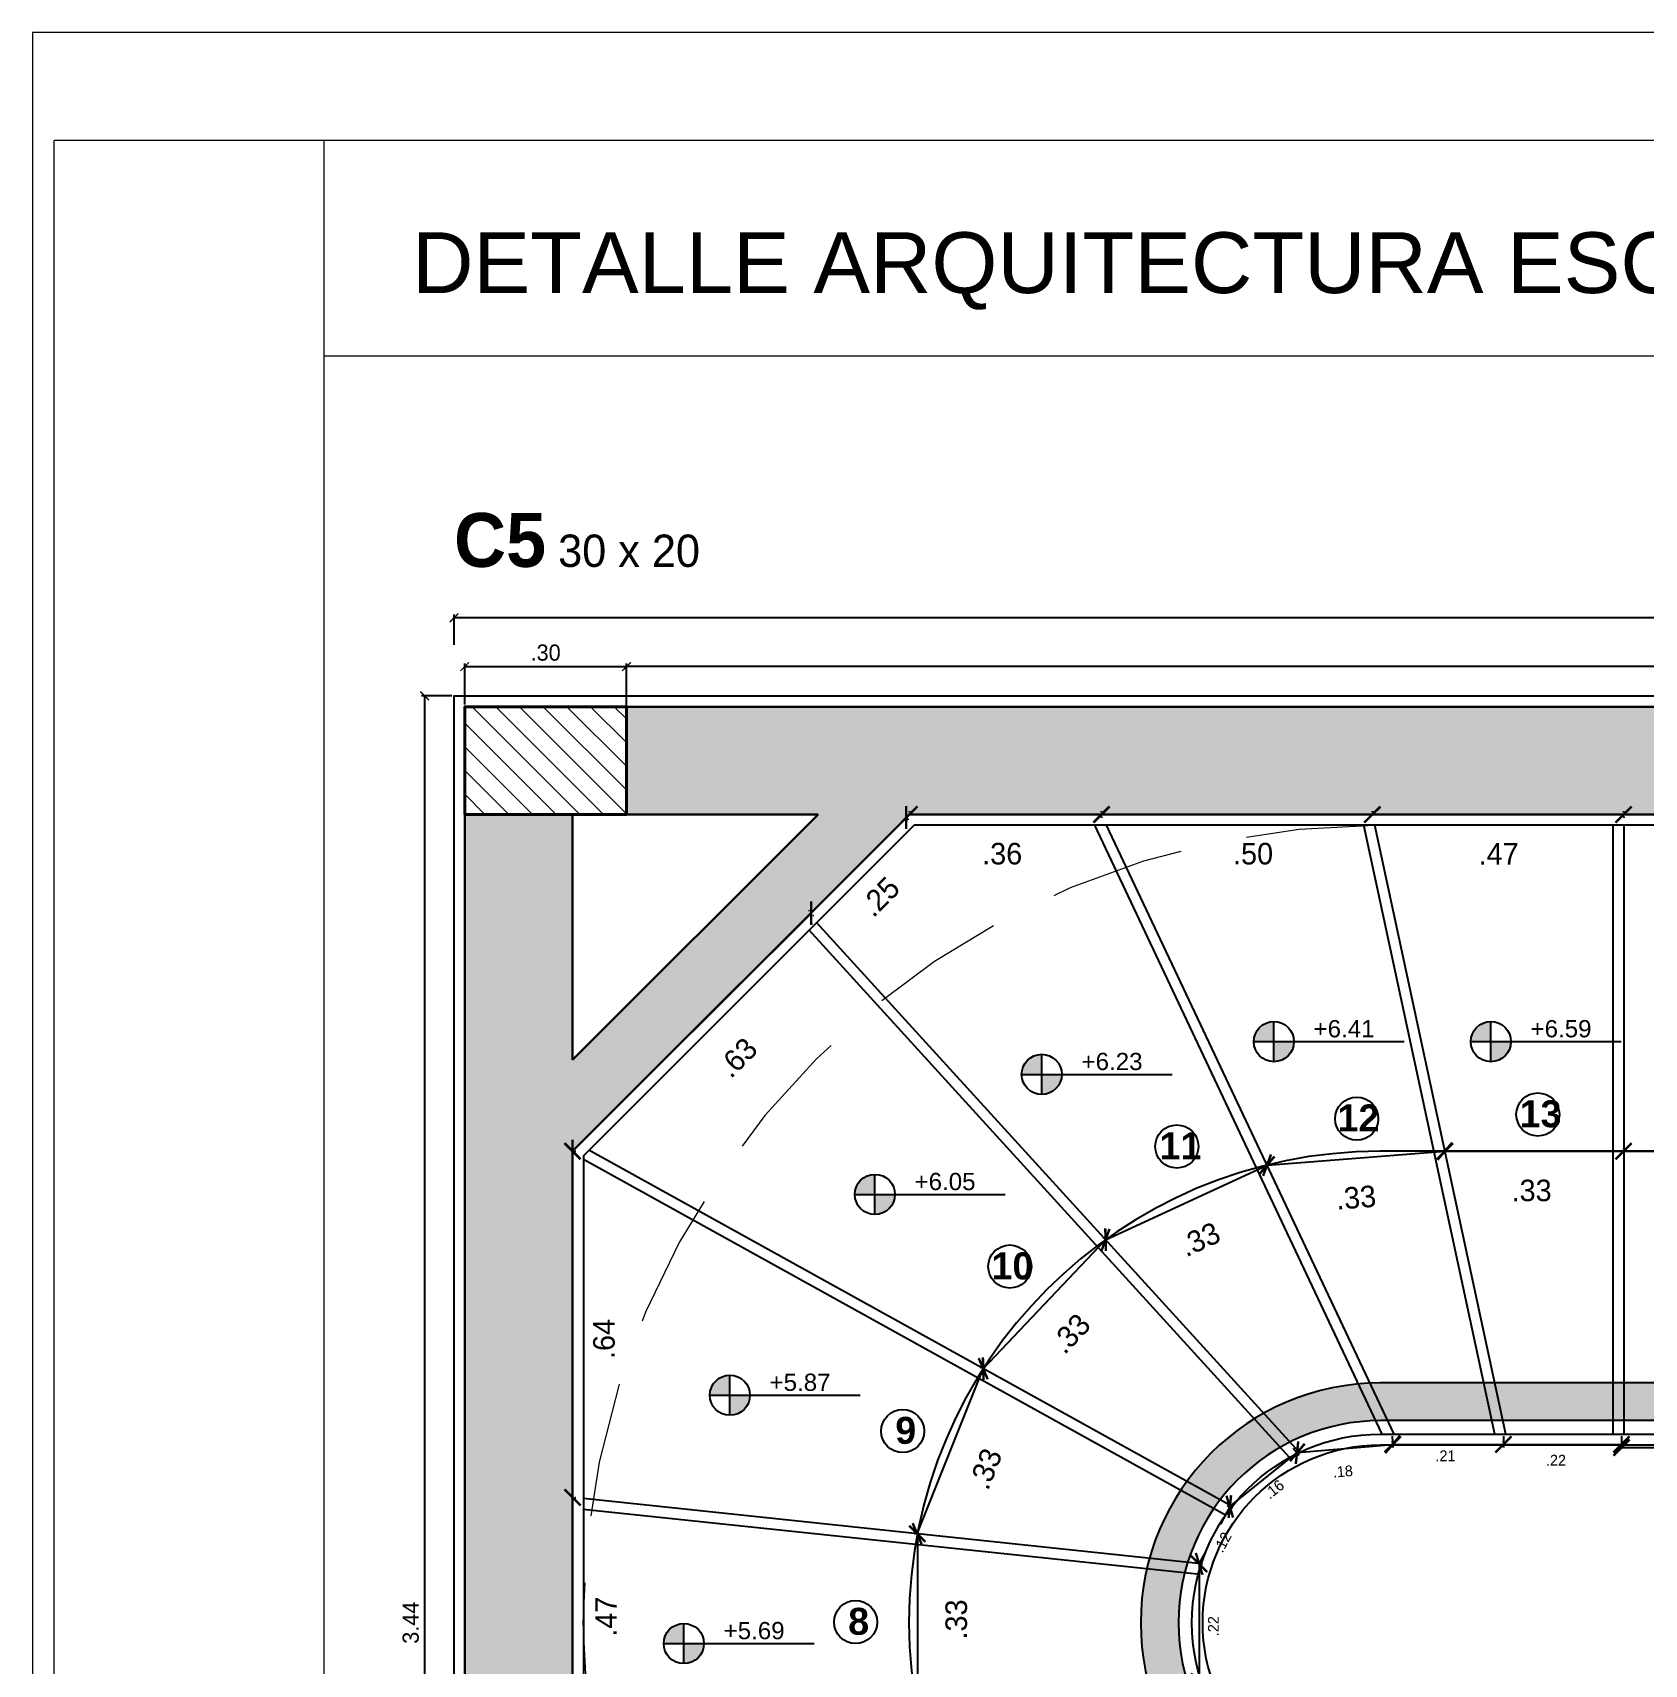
# Model space of a CAD drawing. Header units: millimetres. Extents: x -7 to 1246, y -1 to 1401.
# Drawn here: x 172.83 to 187.78, y 13.72 to 28.86 of the extents above; entities that cross this region are included whole.
import ezdxf
from ezdxf.enums import TextEntityAlignment as Align

# ---------------------------------------------------------------- set-up
doc = ezdxf.new("R2010")
doc.units = ezdxf.units.MM
doc.linetypes.add('HIDDEN', pattern=[0.375, 0.25, -0.125])
for name, color, linetype, lineweight in [('Anotaciones', 250, 'Continuous', 5), ('Columnas', 7, 'Continuous', 40), ('Cotas', 152, 'Continuous', 5), ('HATCH', 250, 'Continuous', 15), ('Muros', 7, 'Continuous', 30), ('Proyeccion', 252, 'HIDDEN', 13), ('Textos', 250, 'Continuous', 15), ('Vista', 252, 'Continuous', 13)]:
    doc.layers.add(name, color=color, linetype=linetype, lineweight=lineweight)
doc.styles.add('CENTURYGOTIC', font='GOTHIC.TTF')
doc.styles.add('Estilo_Generado_2', font='GOTHICB.TTF')
doc.styles.add('Gotic', font='GOTHIC.TTF')
doc.styles.get("Standard").update_dxf_attribs({"font": 'arial.ttf'})
doc.dimstyles.new('1 20', dxfattribs={"dimtxt": 0.15, "dimasz": 0.08, "dimexe": 0.03, "dimexo": 0.02, "dimgap": 0.05, "dimtad": 1, "dimlfac": 0.2, "dimzin": 4, "dimdsep": 46, "dimtxsty": 'CENTURYGOTIC', "dimblk": 'ARCHTICK', "dimcen": 0.06, "dimclrd": 256, "dimclre": 256, "dimclrt": 251, "dimadec": 0, "dimazin": 0, "dimtfac": 1, "dimtofl": 0, "dimtmove": 2, "dimatfit": 3, "dimldrblk": 'ARCHTICK', "dimfxl": 1, "dimtolj": 1, "dimtzin": 0, "dimarcsym": 0})
doc.dimstyles.new('Cota 1-20', dxfattribs={"dimtxt": 0.2, "dimasz": 0.15, "dimexe": 0.03, "dimexo": 0.02, "dimgap": 0.05, "dimtad": 1, "dimlfac": 0.2, "dimzin": 4, "dimdsep": 46, "dimtxsty": 'CENTURYGOTIC', "dimblk": 'ARCHTICK', "dimcen": 0.6, "dimclrd": 256, "dimclre": 256, "dimclrt": 256, "dimadec": 0, "dimazin": 0, "dimtfac": 1, "dimtofl": 0, "dimtmove": 2, "dimatfit": 3, "dimldrblk": 'ARCHTICK', "dimfxl": 1, "dimtolj": 1, "dimtzin": 0, "dimarcsym": 0})

# ---------------------------------------------------------------- blocks, each defined once
blk = doc.blocks.new('esc arq')
at = {"true_color": 0xc7c8ca, "transparency": 33554687}
h = blk.add_hatch(color=9, dxfattribs=at)
h.dxf.hatch_style = 1
h.paths.add_polyline_path([(344.8445, 224.0478), (344.6445, 224.0478), (344.6445, 221.0478), (344.8445, 221.0478)])
h.paths.add_polyline_path([(348.9445, 224.2478), (344.9445, 224.2478), (344.9445, 224.0478), (348.9445, 224.0478)])
h.paths.add_polyline_path([(349.6245, 224.2478), (349.2445, 224.2478), (349.2445, 224.0478), (349.427, 224.0478), (349.427, 223.0248), (349.1052, 223.0248), (349.1052, 222.0978), (349.4245, 222.0978), (349.5475, 222.0978), (349.5475, 223.0248), (349.7945, 223.0248), (349.7945, 223.2248), (349.6245, 223.2248)])
h.paths.add_polyline_path([(349.427, 222.9048), (349.427, 222.2178), (349.2256, 222.2178), (349.2256, 222.9048)], flags=16)
edge = h.paths.add_edge_path(flags=0)
edge.add_arc((349.3081, 222.8371), 0.055, 0, 360)
h.paths.add_polyline_path([(348.9445, 221.0478), (344.9445, 221.0478), (344.9445, 220.8478), (348.9445, 220.8478)])
h.paths.add_polyline_path([(349.5445, 221.0478), (349.5445, 221.1978), (349.427, 221.1978), (349.427, 221.0478), (349.2445, 221.0478), (349.2445, 220.8478), (349.5445, 220.8478)])
h = blk.add_hatch(color=9, dxfattribs=at)
h.dxf.hatch_style = 1
h.paths.add_polyline_path([(345.4695, 224.0478), (345.2998, 224.0478), (344.8445, 223.5925), (344.8445, 223.4228)])
at = {"lineweight": 30, "true_color": 0xffffff, "transparency": 33554687}
h = blk.add_hatch(color=7, dxfattribs=at)
h.dxf.hatch_style = 1
h.paths.add_polyline_path([(347.2456, 222.9928), (346.7945, 222.9928), (346.3434, 222.9928, 1), (346.3434, 222.1028), (346.7945, 222.1028), (347.2456, 222.1028, 1)])
h.paths.add_polyline_path([(346.3434, 222.9228), (346.7945, 222.9228), (347.2456, 222.9228, -1), (347.2456, 222.1728), (346.7945, 222.1728), (346.3434, 222.1728, -1)], flags=16)
for p, q in [((346.3462, 222.8978), (345.8131, 224.0278)), ((346.3683, 222.8978), (345.8352, 224.0278)), ((346.5551, 222.8978), (346.3121, 224.0278)), ((346.5755, 222.8978), (346.3325, 224.0278)), ((346.7745, 224.0278), (346.7745, 222.8978)), ((346.7945, 224.0278), (346.7945, 222.8978)), ((346.193, 222.8638), (345.2972, 223.8472)), ((346.1745, 222.8543), (345.2831, 223.833)), ((346.0678, 222.7634), (344.8747, 223.4247)), ((346.0558, 222.7472), (344.8645, 223.4075)), ((346.0109, 222.657), (344.8645, 222.7783)), ((346.0088, 222.6371), (344.8645, 222.7582))]:
    blk.add_line(p, q)
blk.add_lwpolyline([(349.407, 221.0678), (349.407, 221.1978), (349.5645, 221.1978), (349.5645, 220.8278), (344.6245, 220.8278), (344.6245, 224.2678), (349.6445, 224.2678), (349.6445, 223.2448), (349.8145, 223.2448), (349.8145, 223.0048), (349.5675, 223.0048), (349.5675, 222.0978), (349.427, 222.0978), (349.427, 222.0778), (349.0852, 222.0778), (349.0852, 223.0448), (349.407, 223.0448), (349.407, 224.0278), (345.4778, 224.0278), (344.8645, 223.4145), (344.8645, 221.6811), (345.4778, 221.0678)], close=True)
at = {"color": 152, "true_color": 0x2776bb}
blk.add_lwpolyline([(347.4543, 223.4228), (346.3434, 223.4228, 1), (346.3434, 221.6728), (347.413, 221.6728)], format="xyb", dxfattribs=at)
for points in [[(346.3434, 222.9928, 1), (346.3434, 222.1028), (346.7945, 222.1028), (347.2456, 222.1028, 1), (347.2456, 222.9928), (346.7945, 222.9928)], [(346.3434, 222.9228, 1), (346.3434, 222.1728), (346.7945, 222.1728), (347.2456, 222.1728, 1), (347.2456, 222.9228), (346.7945, 222.9228)], [(346.7945, 222.1978), (346.3434, 222.1978, -1), (346.3434, 222.8978), (346.7945, 222.8978), (347.2456, 222.8978, -1), (347.2456, 222.1978)], [(346.7945, 222.2178), (346.3434, 222.2178, -1), (346.3434, 222.8778), (346.7945, 222.8778), (347.2456, 222.8778, -1), (347.2456, 222.2178)]]:
    blk.add_lwpolyline(points, format="xyb", close=True)
at = {"layer": 'Columnas'}
blk.add_lwpolyline([(344.6445, 224.0478), (344.9445, 224.0478), (344.9445, 224.2478), (344.6445, 224.2478)], close=True, dxfattribs=at)
at = {"layer": 'Muros'}
for p, q in [((345.4695, 224.0478), (344.8445, 223.4228)), ((345.2998, 224.0478), (344.8445, 223.5925))]:
    blk.add_line(p, q, dxfattribs=at)
for points in [[(345.2998, 224.0478), (344.9445, 224.0478), (344.9445, 224.2478), (348.9445, 224.2478), (348.9445, 224.0478), (345.4695, 224.0478)], [(344.8445, 223.5925), (344.8445, 224.0478), (344.6445, 224.0478), (344.6445, 221.0478), (344.8445, 221.0478), (344.8445, 221.5031)], [(344.8445, 221.6728), (344.8445, 223.4228)]]:
    blk.add_lwpolyline(points, dxfattribs=at)
at = {"layer": 'Proyeccion'}
blk.add_lwpolyline([(346.7945, 221.0678), (346.3434, 221.0678, -1), (346.3434, 224.0278), (346.7945, 224.0278), (347.2456, 224.0278, -1), (347.2456, 221.0678)], format="xyb", close=True, dxfattribs=at)
blk = doc.blocks.new('_ArchTick')
at = {"color": 0, "linetype": 'ByBlock', "const_width": 0.15}
blk.add_lwpolyline([(-0.5, -0.5), (0.5, 0.5)], dxfattribs=at)
blk = doc.blocks.new('*D437')
at = {"layer": 'Cotas', "lineweight": -2, "transparency": 16777216}
for p, q in [((181.012, 14.935), (181.002, 14.935)), ((181.032, 14.935), (181.032, 13.285)), ((181.012, 13.285), (181.002, 13.285))]:
    blk.add_line(p, q, dxfattribs=at)
at = {"layer": 'Defpoints', "color": 0, "transparency": 16777216}
for p in [(181.032, 14.935), (181.032, 13.285), (181.032, 13.285)]:
    blk.add_point(p, dxfattribs=at)
at = {"layer": 'Cotas', "lineweight": -2, "transparency": 16777216, "xscale": 0.15, "yscale": 0.15, "zscale": 0.15}
for p, rotation in [((181.032, 14.935), 90), ((181.032, 13.285), 270)]:
    blk.add_blockref('_ArchTick', p, dxfattribs=dict(at, rotation=rotation))
at = {"layer": 'Cotas', "transparency": 16777216, "insert": (181.394, 14.14), "char_height": 0.2, "attachment_point": 5, "rotation": 90, "style": 'CENTURYGOTIC'}
blk.add_mtext('\\A1;.33', dxfattribs=at)
blk = doc.blocks.new('*D439')
at = {"layer": 'Cotas', "lineweight": -2, "transparency": 16777216}
for p, q in [((187.584, 18.505), (187.584, 18.515)), ((187.584, 18.485), (189.234, 18.485)), ((189.234, 18.505), (189.234, 18.515))]:
    blk.add_line(p, q, dxfattribs=at)
at = {"layer": 'Defpoints', "color": 0, "transparency": 16777216}
for p in [(187.584, 18.485), (189.234, 18.485), (189.234, 18.485)]:
    blk.add_point(p, dxfattribs=at)
at = {"layer": 'Cotas', "lineweight": -2, "transparency": 16777216, "xscale": 0.15, "yscale": 0.15, "zscale": 0.15, "rotation": 180}
blk.add_blockref('_ArchTick', (187.584, 18.485), dxfattribs=at)
at = {"layer": 'Cotas', "lineweight": -2, "transparency": 16777216, "xscale": 0.15, "yscale": 0.15, "zscale": 0.15}
blk.add_blockref('_ArchTick', (189.234, 18.485), dxfattribs=at)
at = {"layer": 'Cotas', "transparency": 16777216, "insert": (188.379, 18.12), "char_height": 0.2, "attachment_point": 5, "style": 'CENTURYGOTIC'}
blk.add_mtext('\\A1;.33', dxfattribs=at)
blk = doc.blocks.new('*D440')
at = {"layer": 'Cotas', "lineweight": -2, "transparency": 16777216}
for p, q in [((185.925, 18.505), (185.925, 18.515)), ((185.925, 18.485), (187.584, 18.485)), ((187.584, 18.505), (187.584, 18.515))]:
    blk.add_line(p, q, dxfattribs=at)
at = {"layer": 'Defpoints', "color": 0, "transparency": 16777216}
for p in [(185.925, 18.485), (187.584, 18.485), (187.584, 18.485)]:
    blk.add_point(p, dxfattribs=at)
at = {"layer": 'Cotas', "lineweight": -2, "transparency": 16777216, "xscale": 0.15, "yscale": 0.15, "zscale": 0.15, "rotation": 180}
blk.add_blockref('_ArchTick', (185.925, 18.485), dxfattribs=at)
at = {"layer": 'Cotas', "lineweight": -2, "transparency": 16777216, "xscale": 0.15, "yscale": 0.15, "zscale": 0.15}
blk.add_blockref('_ArchTick', (187.584, 18.485), dxfattribs=at)
at = {"layer": 'Cotas', "transparency": 16777216, "insert": (186.73, 18.12), "char_height": 0.2, "attachment_point": 5, "style": 'CENTURYGOTIC'}
blk.add_mtext('\\A1;.33', dxfattribs=at)
blk = doc.blocks.new('*D441')
at = {"layer": 'Cotas', "lineweight": -2, "transparency": 16777216}
for p, q in [((184.276, 18.356), (185.925, 18.485)), ((185.923, 18.505), (185.922, 18.515)), ((184.274, 18.376), (184.273, 18.386))]:
    blk.add_line(p, q, dxfattribs=at)
at = {"layer": 'Defpoints', "color": 0, "transparency": 16777216}
for p in [(185.925, 18.485), (185.925, 18.485), (184.276, 18.356)]:
    blk.add_point(p, dxfattribs=at)
at = {"layer": 'Cotas', "lineweight": -2, "transparency": 16777216, "xscale": 0.15, "yscale": 0.15, "zscale": 0.15}
for p, rotation in [((185.925, 18.485), 4.461598424622991), ((184.276, 18.356), 184.461598424623)]:
    blk.add_blockref('_ArchTick', p, dxfattribs=dict(at, rotation=rotation))
at = {"layer": 'Cotas', "transparency": 16777216, "insert": (185.101, 18.055), "char_height": 0.2, "attachment_point": 5, "rotation": 4.4616, "style": 'CENTURYGOTIC'}
blk.add_mtext('\\A1;.33', dxfattribs=at)
blk = doc.blocks.new('*D442')
at = {"layer": 'Cotas', "lineweight": -2, "transparency": 16777216}
for p, q in [((182.778, 17.664), (184.276, 18.356)), ((184.267, 18.374), (184.263, 18.383)), ((182.77, 17.682), (182.765, 17.691))]:
    blk.add_line(p, q, dxfattribs=at)
at = {"layer": 'Defpoints', "color": 0, "transparency": 16777216}
for p in [(184.276, 18.356), (184.276, 18.356), (182.778, 17.664)]:
    blk.add_point(p, dxfattribs=at)
at = {"layer": 'Cotas', "lineweight": -2, "transparency": 16777216, "xscale": 0.15, "yscale": 0.15, "zscale": 0.15}
for p, rotation in [((184.276, 18.356), 24.79764715604878), ((182.778, 17.664), 204.7976471560488)]:
    blk.add_blockref('_ArchTick', p, dxfattribs=dict(at, rotation=rotation))
at = {"layer": 'Cotas', "transparency": 16777216, "insert": (183.653, 17.667), "char_height": 0.2, "attachment_point": 5, "rotation": 24.7976, "style": 'CENTURYGOTIC'}
blk.add_mtext('\\A1;.33', dxfattribs=at)
blk = doc.blocks.new('*D443')
at = {"layer": 'Cotas', "lineweight": -2, "transparency": 16777216}
for p, q in [((181.643, 16.467), (182.778, 17.664)), ((182.764, 17.678), (182.756, 17.685)), ((181.629, 16.481), (181.621, 16.488))]:
    blk.add_line(p, q, dxfattribs=at)
at = {"layer": 'Defpoints', "color": 0, "transparency": 16777216}
for p in [(182.778, 17.664), (182.778, 17.664), (181.643, 16.467)]:
    blk.add_point(p, dxfattribs=at)
at = {"layer": 'Cotas', "lineweight": -2, "transparency": 16777216, "xscale": 0.15, "yscale": 0.15, "zscale": 0.15}
for p, rotation in [((182.778, 17.664), 46.53176477097072), ((181.643, 16.467), 226.5317647709708)]:
    blk.add_blockref('_ArchTick', p, dxfattribs=dict(at, rotation=rotation))
at = {"layer": 'Cotas', "transparency": 16777216, "insert": (182.455, 16.793), "char_height": 0.2, "attachment_point": 5, "rotation": 46.5318, "style": 'CENTURYGOTIC'}
blk.add_mtext('\\A1;.33', dxfattribs=at)
blk = doc.blocks.new('*D444')
at = {"layer": 'Cotas', "lineweight": -2, "transparency": 16777216}
for p, q in [((181.03, 14.936), (181.643, 16.467)), ((181.625, 16.474), (181.615, 16.478)), ((181.014, 14.942), (181.002, 14.947))]:
    blk.add_line(p, q, dxfattribs=at)
at = {"layer": 'Defpoints', "color": 0, "transparency": 16777216}
for p in [(181.643, 16.467), (181.643, 16.467), (181.032, 14.935)]:
    blk.add_point(p, dxfattribs=at)
at = {"layer": 'Cotas', "lineweight": -2, "transparency": 16777216, "xscale": 0.15, "yscale": 0.15, "zscale": 0.15}
for p, rotation in [((181.643, 16.467), 68.16389159595757), ((181.03, 14.936), 248.1638915959576)]:
    blk.add_blockref('_ArchTick', p, dxfattribs=dict(at, rotation=rotation))
at = {"layer": 'Cotas', "transparency": 16777216, "insert": (181.664, 15.538), "char_height": 0.2, "attachment_point": 5, "rotation": 68.1639, "style": 'CENTURYGOTIC'}
blk.add_mtext('\\A1;.33', dxfattribs=at)
blk = doc.blocks.new('*D452')
at = {"layer": 'Cotas', "lineweight": -2, "transparency": 16777216}
for p, q in [((183.646, 14.656), (183.646, 13.564)), ((183.666, 14.656), (183.676, 14.656)), ((183.666, 13.564), (183.676, 13.564))]:
    blk.add_line(p, q, dxfattribs=at)
at = {"layer": 'Defpoints', "color": 0, "transparency": 16777216}
for p in [(183.646, 14.656), (183.646, 13.564), (183.646, 13.564)]:
    blk.add_point(p, dxfattribs=at)
at = {"layer": 'Cotas', "lineweight": -2, "transparency": 16777216, "xscale": 0.15, "yscale": 0.15, "zscale": 0.15}
for p, rotation in [((183.646, 14.656), 90), ((183.646, 13.564), 270)]:
    blk.add_blockref('_ArchTick', p, dxfattribs=dict(at, rotation=rotation))
at = {"layer": 'Cotas', "transparency": 16777216, "insert": (183.778, 14.078), "char_height": 0.2, "attachment_point": 5, "rotation": 90, "style": 'CENTURYGOTIC'}
blk.add_mtext('\\A1;{\\H0.5x;.22}', dxfattribs=at)
blk = doc.blocks.new('Cota de nivel planta')
h = blk.add_hatch(color=256)
h.dxf.hatch_style = 1
h.paths.add_polyline_path([(0.466, 0), (0, 0), (0, -0.466, 0.414214)])
h.paths.add_polyline_path([(0, 0), (0, 0.466, 0.414214), (-0.466, 0)])
for p, q in [((0, -0.466), (0, 0.466)), ((-0.466, 0), (0.466, 0)), ((0.466, 0), (3.023, 0))]:
    blk.add_line(p, q)
blk.add_circle((0, 0), 0.466)
blk.add_attdef('NIVEL', text='', height=0.4).set_placement((1.628, 0.1), align=Align.CENTER)
blk = doc.blocks.new('*D460')
at = {"layer": 'Cotas', "lineweight": -2, "transparency": 16777216}
for p, q in [((187.564, 15.755), (187.564, 15.765)), ((189.214, 15.84), (189.214, 15.705)), ((187.564, 15.735), (189.214, 15.735))]:
    blk.add_line(p, q, dxfattribs=at)
at = {"layer": 'Defpoints', "color": 0, "transparency": 16777216}
for p in [(189.214, 15.86), (187.564, 15.735), (189.214, 15.735)]:
    blk.add_point(p, dxfattribs=at)
at = {"layer": 'Cotas', "lineweight": -2, "transparency": 16777216, "xscale": 0.15, "yscale": 0.15, "zscale": 0.15, "rotation": 180}
blk.add_blockref('_ArchTick', (187.564, 15.735), dxfattribs=at)
at = {"layer": 'Cotas', "lineweight": -2, "transparency": 16777216, "xscale": 0.15, "yscale": 0.15, "zscale": 0.15}
blk.add_blockref('_ArchTick', (189.214, 15.735), dxfattribs=at)
at = {"layer": 'Cotas', "transparency": 16777216, "insert": (188.282, 15.563), "char_height": 0.2, "attachment_point": 5, "style": 'CENTURYGOTIC'}
blk.add_mtext('\\A1;{\\H0.5x;.33}', dxfattribs=at)
blk = doc.blocks.new('*D461')
at = {"layer": 'Cotas', "lineweight": -2, "transparency": 16777216}
for p, q in [((186.469, 15.785), (186.469, 15.795)), ((186.469, 15.765), (187.564, 15.765)), ((187.564, 15.84), (187.564, 15.735))]:
    blk.add_line(p, q, dxfattribs=at)
at = {"layer": 'Defpoints', "color": 0, "transparency": 16777216}
for p in [(186.469, 15.765), (187.564, 15.86), (187.564, 15.765)]:
    blk.add_point(p, dxfattribs=at)
at = {"layer": 'Cotas', "lineweight": -2, "transparency": 16777216, "xscale": 0.15, "yscale": 0.15, "zscale": 0.15, "rotation": 180}
blk.add_blockref('_ArchTick', (186.469, 15.765), dxfattribs=at)
at = {"layer": 'Cotas', "lineweight": -2, "transparency": 16777216, "xscale": 0.15, "yscale": 0.15, "zscale": 0.15}
blk.add_blockref('_ArchTick', (187.564, 15.765), dxfattribs=at)
at = {"layer": 'Cotas', "transparency": 16777216, "insert": (186.956, 15.618), "char_height": 0.2, "attachment_point": 5, "style": 'CENTURYGOTIC'}
blk.add_mtext('\\A1;{\\H0.5x;.22}', dxfattribs=at)
blk = doc.blocks.new('*D462')
at = {"layer": 'Cotas', "lineweight": -2, "transparency": 16777216}
for p, q in [((185.441, 15.785), (185.441, 15.795)), ((185.441, 15.765), (186.469, 15.765)), ((186.469, 15.84), (186.469, 15.735))]:
    blk.add_line(p, q, dxfattribs=at)
at = {"layer": 'Defpoints', "color": 0, "transparency": 16777216}
for p in [(185.441, 15.765), (186.469, 15.86), (186.469, 15.765)]:
    blk.add_point(p, dxfattribs=at)
at = {"layer": 'Cotas', "lineweight": -2, "transparency": 16777216, "xscale": 0.15, "yscale": 0.15, "zscale": 0.15, "rotation": 180}
blk.add_blockref('_ArchTick', (185.441, 15.765), dxfattribs=at)
at = {"layer": 'Cotas', "lineweight": -2, "transparency": 16777216, "xscale": 0.15, "yscale": 0.15, "zscale": 0.15}
blk.add_blockref('_ArchTick', (186.469, 15.765), dxfattribs=at)
at = {"layer": 'Cotas', "transparency": 16777216, "insert": (185.931, 15.659), "char_height": 0.2, "attachment_point": 5, "style": 'CENTURYGOTIC'}
blk.add_mtext('\\A1;{\\H0.5x;.21}', dxfattribs=at)
blk = doc.blocks.new('*D463')
at = {"layer": 'Cotas', "lineweight": -2, "transparency": 16777216}
for p, q in [((184.557, 15.69), (185.441, 15.765)), ((185.435, 15.84), (185.444, 15.735)), ((184.555, 15.71), (184.554, 15.72))]:
    blk.add_line(p, q, dxfattribs=at)
at = {"layer": 'Defpoints', "color": 0, "transparency": 16777216}
for p in [(185.433, 15.86), (185.441, 15.765), (184.557, 15.69)]:
    blk.add_point(p, dxfattribs=at)
at = {"layer": 'Cotas', "lineweight": -2, "transparency": 16777216, "xscale": 0.15, "yscale": 0.15, "zscale": 0.15}
for p, rotation in [((184.557, 15.69), 184.8249614399792), ((185.441, 15.765), 4.824961439979186)]:
    blk.add_blockref('_ArchTick', p, dxfattribs=dict(at, rotation=rotation))
at = {"layer": 'Cotas', "transparency": 16777216, "insert": (184.979, 15.513), "char_height": 0.2, "attachment_point": 5, "rotation": 4.825, "style": 'CENTURYGOTIC'}
blk.add_mtext('\\A1;{\\H0.5x;.18}', dxfattribs=at)
blk = doc.blocks.new('*D464')
at = {"layer": 'Cotas', "lineweight": -2, "transparency": 16777216}
for p, q in [((183.931, 15.188), (184.554, 15.688)), ((184.519, 15.731), (184.573, 15.664)), ((183.918, 15.204), (183.912, 15.212))]:
    blk.add_line(p, q, dxfattribs=at)
at = {"layer": 'Defpoints', "color": 0, "transparency": 16777216}
for p in [(184.507, 15.746), (184.554, 15.688), (183.931, 15.188)]:
    blk.add_point(p, dxfattribs=at)
at = {"layer": 'Cotas', "lineweight": -2, "transparency": 16777216, "xscale": 0.15, "yscale": 0.15, "zscale": 0.15}
for p, rotation in [((184.554, 15.688), 38.71249152850709), ((183.931, 15.188), 218.7124915285071)]:
    blk.add_blockref('_ArchTick', p, dxfattribs=dict(at, rotation=rotation))
at = {"layer": 'Cotas', "transparency": 16777216, "insert": (184.342, 15.348), "char_height": 0.2, "attachment_point": 5, "rotation": 38.7125, "style": 'CENTURYGOTIC'}
blk.add_mtext('\\A1;{\\H0.5x;.16}', dxfattribs=at)
blk = doc.blocks.new('*D465')
at = {"layer": 'Cotas', "lineweight": -2, "transparency": 16777216}
for p, q in [((183.93, 15.187), (183.843, 15.024)), ((183.907, 15.199), (183.956, 15.172)), ((183.646, 14.656), (183.713, 14.781)), ((183.629, 14.666), (183.62, 14.67))]:
    blk.add_line(p, q, dxfattribs=at)
at = {"layer": 'Defpoints', "color": 0, "transparency": 16777216}
for p in [(183.89, 15.208), (183.93, 15.187), (183.646, 14.656)]:
    blk.add_point(p, dxfattribs=at)
at = {"layer": 'Cotas', "lineweight": -2, "transparency": 16777216, "xscale": 0.15, "yscale": 0.15, "zscale": 0.15}
for p, rotation in [((183.93, 15.187), 61.88641511506488), ((183.646, 14.656), 241.8864151150649)]:
    blk.add_blockref('_ArchTick', p, dxfattribs=dict(at, rotation=rotation))
at = {"layer": 'Cotas', "transparency": 16777216, "insert": (183.863, 14.857), "char_height": 0.2, "attachment_point": 5, "rotation": 61.8864, "style": 'CENTURYGOTIC'}
blk.add_mtext('\\A1;{\\H0.5x;.12}', dxfattribs=at)
blk = doc.blocks.new('*D488')
at = {"layer": 'Cotas', "lineweight": -2, "transparency": 16777216}
for p, q in [((185.253, 21.629), (185.253, 21.639)), ((185.253, 21.609), (187.584, 21.609)), ((187.584, 21.59), (187.584, 21.579))]:
    blk.add_line(p, q, dxfattribs=at)
at = {"layer": 'Defpoints', "color": 0, "transparency": 16777216}
for p in [(185.253, 21.609), (187.584, 21.61), (187.584, 21.609)]:
    blk.add_point(p, dxfattribs=at)
at = {"layer": 'Cotas', "lineweight": -2, "transparency": 16777216, "xscale": 0.15, "yscale": 0.15, "zscale": 0.15, "rotation": 180}
blk.add_blockref('_ArchTick', (185.253, 21.609), dxfattribs=at)
at = {"layer": 'Cotas', "lineweight": -2, "transparency": 16777216, "xscale": 0.15, "yscale": 0.15, "zscale": 0.15}
blk.add_blockref('_ArchTick', (187.584, 21.609), dxfattribs=at)
at = {"layer": 'Cotas', "transparency": 16777216, "insert": (186.424, 21.245), "char_height": 0.2, "attachment_point": 5, "style": 'CENTURYGOTIC'}
blk.add_mtext('\\A1;.47', dxfattribs=at)
blk = doc.blocks.new('*D490')
at = {"layer": 'Cotas', "lineweight": -2, "transparency": 16777216}
for p, q in [((177.834, 15.273), (177.834, 12.947)), ((177.854, 15.273), (177.864, 15.273)), ((177.854, 12.947), (177.864, 12.947))]:
    blk.add_line(p, q, dxfattribs=at)
at = {"layer": 'Defpoints', "color": 0, "transparency": 16777216}
for p in [(177.834, 15.273), (177.834, 12.947), (177.834, 12.947)]:
    blk.add_point(p, dxfattribs=at)
at = {"layer": 'Cotas', "lineweight": -2, "transparency": 16777216, "xscale": 0.15, "yscale": 0.15, "zscale": 0.15}
for p, rotation in [((177.834, 15.273), 90), ((177.834, 12.947), 270)]:
    blk.add_blockref('_ArchTick', p, dxfattribs=dict(at, rotation=rotation))
at = {"layer": 'Cotas', "transparency": 16777216, "insert": (178.144, 14.166), "char_height": 0.2, "attachment_point": 5, "rotation": 90, "style": 'CENTURYGOTIC'}
blk.add_mtext('\\A1;.47', dxfattribs=at)
blk = doc.blocks.new('*D491')
at = {"layer": 'Cotas', "lineweight": -2, "transparency": 16777216}
for p, q in [((182.741, 21.609), (185.253, 21.609)), ((182.741, 21.59), (182.741, 21.579)), ((185.253, 21.629), (185.253, 21.639))]:
    blk.add_line(p, q, dxfattribs=at)
at = {"layer": 'Defpoints', "color": 0, "transparency": 16777216}
for p in [(182.741, 21.61), (185.253, 21.609), (185.253, 21.609)]:
    blk.add_point(p, dxfattribs=at)
at = {"layer": 'Cotas', "lineweight": -2, "transparency": 16777216, "xscale": 0.15, "yscale": 0.15, "zscale": 0.15, "rotation": 180}
blk.add_blockref('_ArchTick', (182.741, 21.609), dxfattribs=at)
at = {"layer": 'Cotas', "lineweight": -2, "transparency": 16777216, "xscale": 0.15, "yscale": 0.15, "zscale": 0.15}
blk.add_blockref('_ArchTick', (185.253, 21.609), dxfattribs=at)
at = {"layer": 'Cotas', "transparency": 16777216, "insert": (184.146, 21.245), "char_height": 0.2, "attachment_point": 5, "style": 'CENTURYGOTIC'}
blk.add_mtext('\\A1;.50', dxfattribs=at)
blk = doc.blocks.new('*D492')
at = {"layer": 'Cotas', "lineweight": -2, "transparency": 16777216}
for p, q in [((180.959, 21.63), (180.959, 21.64)), ((182.741, 21.61), (180.959, 21.61)), ((182.741, 21.63), (182.741, 21.64))]:
    blk.add_line(p, q, dxfattribs=at)
at = {"layer": 'Defpoints', "color": 0, "transparency": 16777216}
for p in [(180.959, 21.61), (180.959, 21.61), (182.741, 21.61)]:
    blk.add_point(p, dxfattribs=at)
at = {"layer": 'Cotas', "lineweight": -2, "transparency": 16777216, "xscale": 0.15, "yscale": 0.15, "zscale": 0.15, "rotation": 180}
blk.add_blockref('_ArchTick', (180.959, 21.61), dxfattribs=at)
at = {"layer": 'Cotas', "lineweight": -2, "transparency": 16777216, "xscale": 0.15, "yscale": 0.15, "zscale": 0.15}
blk.add_blockref('_ArchTick', (182.741, 21.61), dxfattribs=at)
at = {"layer": 'Cotas', "transparency": 16777216, "insert": (181.819, 21.245), "char_height": 0.2, "attachment_point": 5, "style": 'CENTURYGOTIC'}
blk.add_mtext('\\A1;.36', dxfattribs=at)
blk = doc.blocks.new('*D493')
at = {"layer": 'Cotas', "lineweight": -2, "transparency": 16777216}
for p, q in [((177.834, 18.485), (180.048, 20.691)), ((180.062, 20.677), (180.069, 20.67)), ((177.848, 18.471), (177.855, 18.464))]:
    blk.add_line(p, q, dxfattribs=at)
at = {"layer": 'Defpoints', "color": 0, "transparency": 16777216}
for p in [(180.048, 20.691), (180.048, 20.691), (177.834, 18.485)]:
    blk.add_point(p, dxfattribs=at)
at = {"layer": 'Cotas', "lineweight": -2, "transparency": 16777216, "xscale": 0.15, "yscale": 0.15, "zscale": 0.15}
for p, rotation in [((180.048, 20.691), 44.90832882838458), ((177.834, 18.485), 224.9083288283846)]:
    blk.add_blockref('_ArchTick', p, dxfattribs=dict(at, rotation=rotation))
at = {"layer": 'Cotas', "transparency": 16777216, "insert": (179.364, 19.354), "char_height": 0.2, "attachment_point": 5, "rotation": 44.9083, "style": 'CENTURYGOTIC'}
blk.add_mtext('\\A1;.63', dxfattribs=at)
blk = doc.blocks.new('*D494')
at = {"layer": 'Cotas', "lineweight": -2, "transparency": 16777216}
for p, q in [((177.834, 15.273), (177.834, 18.485)), ((177.854, 18.485), (177.864, 18.485)), ((177.854, 15.273), (177.864, 15.273))]:
    blk.add_line(p, q, dxfattribs=at)
at = {"layer": 'Defpoints', "color": 0, "transparency": 16777216}
for p in [(177.834, 18.485), (177.834, 18.485), (177.834, 15.273)]:
    blk.add_point(p, dxfattribs=at)
at = {"layer": 'Cotas', "lineweight": -2, "transparency": 16777216, "xscale": 0.15, "yscale": 0.15, "zscale": 0.15}
for p, rotation in [((177.834, 18.485), 90), ((177.834, 15.273), 270)]:
    blk.add_blockref('_ArchTick', p, dxfattribs=dict(at, rotation=rotation))
at = {"layer": 'Cotas', "transparency": 16777216, "insert": (178.126, 16.743), "char_height": 0.2, "attachment_point": 5, "rotation": 90, "style": 'CENTURYGOTIC'}
blk.add_mtext('\\A1;.64', dxfattribs=at)
blk = doc.blocks.new('*D496')
at = {"layer": 'Cotas', "lineweight": -2, "transparency": 16777216}
for p, q in [((187.584, 21.629), (187.584, 21.639)), ((187.584, 21.609), (189.234, 21.609)), ((189.234, 21.629), (189.234, 21.639))]:
    blk.add_line(p, q, dxfattribs=at)
at = {"layer": 'Defpoints', "color": 0, "transparency": 16777216}
for p in [(187.584, 21.609), (189.234, 21.609), (189.234, 21.609)]:
    blk.add_point(p, dxfattribs=at)
at = {"layer": 'Cotas', "lineweight": -2, "transparency": 16777216, "xscale": 0.15, "yscale": 0.15, "zscale": 0.15, "rotation": 180}
blk.add_blockref('_ArchTick', (187.584, 21.609), dxfattribs=at)
at = {"layer": 'Cotas', "lineweight": -2, "transparency": 16777216, "xscale": 0.15, "yscale": 0.15, "zscale": 0.15}
blk.add_blockref('_ArchTick', (189.234, 21.609), dxfattribs=at)
at = {"layer": 'Cotas', "transparency": 16777216, "insert": (188.379, 21.245), "char_height": 0.2, "attachment_point": 5, "style": 'CENTURYGOTIC'}
blk.add_mtext('\\A1;.33', dxfattribs=at)
blk = doc.blocks.new('*D421')
at = {"layer": 'Cotas', "lineweight": -2, "transparency": 16777216}
for p, q in [((176.714, 22.71), (176.432, 22.71)), ((176.462, 5.51), (176.462, 22.71)), ((176.714, 5.51), (176.432, 5.51))]:
    blk.add_line(p, q, dxfattribs=at)
at = {"layer": 'Defpoints', "color": 0, "transparency": 16777216}
for p in [(176.462, 22.71), (176.734, 22.71), (176.734, 5.51)]:
    blk.add_point(p, dxfattribs=at)
at = {"layer": 'Cotas', "lineweight": -2, "transparency": 16777216, "xscale": 0.08, "yscale": 0.08, "zscale": 0.08}
for p, rotation in [((176.462, 22.71), 90), ((176.462, 5.51), 270)]:
    blk.add_blockref('_ArchTick', p, dxfattribs=dict(at, rotation=rotation))
at = {"layer": 'Cotas', "color": 251, "transparency": 16777216, "insert": (176.333, 14.11), "char_height": 0.15, "attachment_point": 5, "rotation": 90, "style": 'CENTURYGOTIC'}
blk.add_mtext('\\A1;3.44', dxfattribs=at)
blk = doc.blocks.new('*D423')
at = {"layer": 'Cotas', "lineweight": -2, "transparency": 16777216}
for p, q in [((178.334, 22.391), (178.334, 23.012)), ((198.334, 22.982), (178.334, 22.982)), ((198.334, 22.391), (198.334, 23.012))]:
    blk.add_line(p, q, dxfattribs=at)
at = {"layer": 'Defpoints', "color": 0, "transparency": 16777216}
for p in [(178.334, 22.982), (178.334, 22.371), (198.334, 22.371)]:
    blk.add_point(p, dxfattribs=at)
at = {"layer": 'Cotas', "lineweight": -2, "transparency": 16777216, "xscale": 0.08, "yscale": 0.08, "zscale": 0.08, "rotation": 180}
blk.add_blockref('_ArchTick', (178.334, 22.982), dxfattribs=at)
at = {"layer": 'Cotas', "lineweight": -2, "transparency": 16777216, "xscale": 0.08, "yscale": 0.08, "zscale": 0.08}
blk.add_blockref('_ArchTick', (198.334, 22.982), dxfattribs=at)
at = {"layer": 'Cotas', "color": 251, "transparency": 16777216, "insert": (188.334, 23.111), "char_height": 0.15, "attachment_point": 5, "style": 'CENTURYGOTIC'}
blk.add_mtext('\\A1;4.00', dxfattribs=at)
blk = doc.blocks.new('*D424')
at = {"layer": 'Cotas', "lineweight": -2, "transparency": 16777216}
for p, q in [((176.834, 22.63), (176.834, 23.012)), ((176.834, 22.982), (178.334, 22.982)), ((178.334, 22.391), (178.334, 23.012))]:
    blk.add_line(p, q, dxfattribs=at)
at = {"layer": 'Defpoints', "color": 0, "transparency": 16777216}
for p in [(178.334, 22.982), (176.834, 22.61), (178.334, 22.371)]:
    blk.add_point(p, dxfattribs=at)
at = {"layer": 'Cotas', "lineweight": -2, "transparency": 16777216, "xscale": 0.08, "yscale": 0.08, "zscale": 0.08, "rotation": 180}
blk.add_blockref('_ArchTick', (176.834, 22.982), dxfattribs=at)
at = {"layer": 'Cotas', "lineweight": -2, "transparency": 16777216, "xscale": 0.08, "yscale": 0.08, "zscale": 0.08}
blk.add_blockref('_ArchTick', (178.334, 22.982), dxfattribs=at)
at = {"layer": 'Cotas', "color": 251, "transparency": 16777216, "insert": (177.584, 23.111), "char_height": 0.15, "attachment_point": 5, "style": 'CENTURYGOTIC'}
blk.add_mtext('\\A1;.30', dxfattribs=at)
blk = doc.blocks.new('*D426')
at = {"layer": 'Cotas', "lineweight": -2, "transparency": 16777216}
for p, q in [((176.734, 23.183), (176.734, 23.465)), ((201.834, 23.435), (176.734, 23.435)), ((201.834, 23.183), (201.834, 23.465))]:
    blk.add_line(p, q, dxfattribs=at)
at = {"layer": 'Defpoints', "color": 0, "transparency": 16777216}
for p in [(176.734, 23.435), (176.734, 23.163), (201.834, 23.163)]:
    blk.add_point(p, dxfattribs=at)
at = {"layer": 'Cotas', "lineweight": -2, "transparency": 16777216, "xscale": 0.08, "yscale": 0.08, "zscale": 0.08, "rotation": 180}
blk.add_blockref('_ArchTick', (176.734, 23.435), dxfattribs=at)
at = {"layer": 'Cotas', "lineweight": -2, "transparency": 16777216, "xscale": 0.08, "yscale": 0.08, "zscale": 0.08}
blk.add_blockref('_ArchTick', (201.834, 23.435), dxfattribs=at)
at = {"layer": 'Cotas', "color": 251, "transparency": 16777216, "insert": (189.284, 23.563), "char_height": 0.15, "attachment_point": 5, "style": 'CENTURYGOTIC'}
blk.add_mtext('\\A1;5.02', dxfattribs=at)
blk = doc.blocks.new('*D427')
at = {"layer": 'Cotas', "lineweight": -2, "transparency": 16777216}
for p, q in [((180.929, 21.582), (180.048, 20.698)), ((180.93, 21.581), (180.95, 21.561)), ((180.033, 20.712), (180.026, 20.719))]:
    blk.add_line(p, q, dxfattribs=at)
at = {"layer": 'Defpoints', "color": 0, "transparency": 16777216}
for p in [(180.916, 21.595), (180.048, 20.698), (180.048, 20.698)]:
    blk.add_point(p, dxfattribs=at)
at = {"layer": 'Cotas', "lineweight": -2, "transparency": 16777216, "xscale": 0.15, "yscale": 0.15, "zscale": 0.15}
for p, rotation in [((180.929, 21.582), 45.10874589740527), ((180.048, 20.698), 225.1087458974052)]:
    blk.add_blockref('_ArchTick', p, dxfattribs=dict(at, rotation=rotation))
at = {"layer": 'Cotas', "transparency": 16777216, "insert": (180.685, 20.846), "char_height": 0.2, "attachment_point": 5, "rotation": 45.1087, "style": 'CENTURYGOTIC'}
blk.add_mtext('\\A1;.25', dxfattribs=at)

msp = doc.modelspace()

# ---------------------------------------------------------------- hatches: boundary and pattern name
at = {"layer": 'HATCH', "true_color": 0x000000}
h = msp.add_hatch(dxfattribs=at)
h.set_pattern_fill('ANSI31', color=18, scale=0.049, angle=90)
h.set_pattern_definition([(135, (-16.26747, -285.19869), (-0.11000814, -0.11000814), [])])
h.paths.add_polyline_path([(178.334, 22.61), (176.834, 22.61), (176.834, 21.61), (177.834, 21.61), (178.334, 21.61)])
h.paths.add_polyline_path([(178.334, 6.61), (176.834, 6.61), (176.834, 5.61), (178.334, 5.61)])

# ---------------------------------------------------------------- linework, layer by layer
at = {"lineweight": 13}
msp.add_lwpolyline([(172.825, -0.835), (214.825, -0.835), (214.825, 28.865), (172.825, 28.865)], close=True, dxfattribs=at)
at = {"lineweight": 13, "ltscale": 0.05}
msp.add_lwpolyline([(175.525, 0.165), (213.825, 0.165), (213.825, 27.865), (173.025, 27.865)], dxfattribs=at)
at = {"lineweight": 13}
msp.add_lwpolyline([(175.525, 27.865), (175.525, 0.165), (173.025, 0.165), (173.025, 27.865)], dxfattribs=at)
for centre in [(185.108, 18.787), (186.788, 18.826), (183.439, 18.529), (181.89, 17.415), (180.896, 15.888), (180.459, 14.116)]:
    msp.add_circle(centre, 0.2)
at = {"layer": 'Vista'}
msp.add_line((175.525, 25.865), (213.825, 25.865), dxfattribs=at)

# ---------------------------------------------------------------- block references
at = {"xscale": 5.000000000000568, "yscale": 5.000000000000568, "zscale": 5.000000000000568}
msp.add_blockref('esc arq', (-1546.388, -1098.629), dxfattribs=at)
ref = msp.add_blockref('Cota de nivel planta', (184.339, 19.502), dxfattribs=dict(xscale=0.4, yscale=0.4, zscale=0.4))
ref.add_attrib('NIVEL', '+6.41', dxfattribs={"layer": 'Anotaciones', "height": 0.16}).set_placement((184.99, 19.542), align=Align.CENTER)
ref = msp.add_blockref('Cota de nivel planta', (186.352, 19.502), dxfattribs=dict(xscale=0.4, yscale=0.4, zscale=0.4))
ref.add_attrib('NIVEL', '+6.59', dxfattribs={"layer": 'Anotaciones', "height": 0.16}).set_placement((187.003, 19.542), align=Align.CENTER)
ref = msp.add_blockref('Cota de nivel planta', (182.186, 19.198), dxfattribs=dict(xscale=0.4, yscale=0.4, zscale=0.4))
ref.add_attrib('NIVEL', '+6.23', dxfattribs={"layer": 'Anotaciones', "height": 0.16}).set_placement((182.838, 19.238), align=Align.CENTER)
ref = msp.add_blockref('Cota de nivel planta', (180.638, 18.084), dxfattribs=dict(xscale=0.4, yscale=0.4, zscale=0.4))
ref.add_attrib('NIVEL', '+6.05', dxfattribs={"layer": 'Anotaciones', "height": 0.16}).set_placement((181.289, 18.124), align=Align.CENTER)
ref = msp.add_blockref('Cota de nivel planta', (179.293, 16.221), dxfattribs=dict(xscale=0.4, yscale=0.4, zscale=0.4))
ref.add_attrib('NIVEL', '+5.87', dxfattribs={"layer": 'Anotaciones', "height": 0.16}).set_placement((179.944, 16.261), align=Align.CENTER)
ref = msp.add_blockref('Cota de nivel planta', (178.866, 13.917), dxfattribs=dict(xscale=0.4, yscale=0.4, zscale=0.4))
ref.add_attrib('NIVEL', '+5.69', dxfattribs={"layer": 'Anotaciones', "height": 0.16}).set_placement((179.518, 13.957), align=Align.CENTER)

# ---------------------------------------------------------------- texts
at = {"layer": 'Textos', "insert": (176.346, 27.012), "char_height": 0.56404, "attachment_point": 1}
msp.add_mtext_dynamic_manual_height_columns('DETALLE ARQUITECTURA ESCALERA: PLANTA TIPO', width=26.07968, gutter_width=2.82, heights=[0], dxfattribs=at)
at = {"layer": 'Textos', "insert": (179.016, 24.407), "char_height": 0.75245, "width": 6.25312, "attachment_point": 3, "style": 'Gotic'}
msp.add_mtext('{\\fCentury Gothic|b1|i0|c0|p34;\\H0.6645x;C5\\fCentury Gothic|b0|i0|c0|p34;\\H0.6x; 30 x 20}', dxfattribs=at)
at = {"layer": 'Textos', "linetype": 'Continuous', "char_height": 0.25, "width": 21.5584, "attachment_point": 3, "style": 'Estilo_Generado_2'}
for s, insert in [('\\A1;\\pxql;{\\f@Arial Unicode MS|b1|i0|c0|p34;13}', (208.177, 18.958)), ('\\A1;\\pxql;{\\f@Arial Unicode MS|b1|i0|c0|p34;12}', (206.488, 18.919)), ('\\A1;\\pxql;{\\f@Arial Unicode MS|b1|i0|c0|p34;11}', (204.837, 18.66)), ('\\A1;\\pxql;{\\f@Arial Unicode MS|b1|i0|c0|p34;10}', (203.278, 17.546)), ('\\A1;\\pxql;{\\f@Arial Unicode MS|b1|i0|c0|p34;9}', (202.386, 16.02)), ('\\A1;\\pxql;{\\f@Arial Unicode MS|b1|i0|c0|p34;8}', (201.949, 14.248))]:
    msp.add_mtext(s, dxfattribs=dict(at, insert=insert))

# ---------------------------------------------------------------- dimensions: what is measured, and where the dimension line sits
at = {"layer": 'Cotas'}
for base, p1, p2, picture, middle in [((176.734, 23.435), (201.834, 23.163), (176.734, 23.163), '*D426', (189.284, 23.563)), ((178.334, 22.982), (198.334, 22.371), (178.334, 22.371), '*D423', (188.334, 23.111))]:
    dim = msp.add_linear_dim(base=base, p1=p1, p2=p2, dimstyle='1 20', dxfattribs=at)
    dim.commit()
    dim.dimension.update_dxf_attribs({"geometry": picture, "text_midpoint": middle})
for base, p1, p2, angle, picture, middle in [((178.334, 22.982), (176.834, 22.61), (178.334, 22.371), 180, '*D424', (177.584, 23.111)), ((176.462, 22.71), (176.734, 5.51), (176.734, 22.71), 270, '*D421', (176.333, 14.11))]:
    dim = msp.add_linear_dim(base=base, p1=p1, p2=p2, angle=angle, dimstyle='1 20', dxfattribs=at)
    dim.commit()
    dim.dimension.update_dxf_attribs({"geometry": picture, "text_midpoint": middle})
for base, p1, p2, angle, picture, middle in [((180.048, 20.698), (180.916, 21.595), (180.048, 20.698), 225.1087, '*D427', (180.685, 20.846)), ((180.959, 21.61), (182.741, 21.61), (180.959, 21.61), 180, '*D492', (181.819, 21.245)), ((180.048, 20.691), (177.834, 18.485), (180.048, 20.691), 44.9083, '*D493', (179.364, 19.354)), ((177.834, 18.485), (177.834, 15.273), (177.834, 18.485), 90, '*D494', (178.126, 16.743)), ((185.925, 18.485), (184.276, 18.356), (185.925, 18.485), 4.4616, '*D441', (185.101, 18.055)), ((184.276, 18.356), (182.778, 17.664), (184.276, 18.356), 24.7976, '*D442', (183.653, 17.667)), ((182.778, 17.664), (181.643, 16.467), (182.778, 17.664), 46.5318, '*D443', (182.455, 16.793)), ((181.643, 16.467), (181.032, 14.935), (181.643, 16.467), 68.1639, '*D444', (181.664, 15.538)), ((177.834, 12.947), (177.834, 15.273), (177.834, 12.947), 270, '*D490', (178.144, 14.166)), ((181.032, 13.285), (181.032, 14.935), (181.032, 13.285), 270, '*D437', (181.394, 14.14))]:
    dim = msp.add_linear_dim(base=base, p1=p1, p2=p2, angle=angle, dimstyle='Cota 1-20', dxfattribs=at)
    dim.commit()
    dim.dimension.update_dxf_attribs({"geometry": picture, "text_midpoint": middle, "dimtype": 160})
for base, p1, p2, picture, middle in [((185.253, 21.609), (182.741, 21.61), (185.253, 21.609), '*D491', (184.146, 21.245)), ((187.584, 21.609), (185.253, 21.609), (187.584, 21.61), '*D488', (186.424, 21.245)), ((189.234, 21.609), (187.584, 21.609), (189.234, 21.609), '*D496', (188.379, 21.245)), ((187.584, 18.485), (185.925, 18.485), (187.584, 18.485), '*D440', (186.73, 18.12)), ((189.234, 18.485), (187.584, 18.485), (189.234, 18.485), '*D439', (188.379, 18.12))]:
    dim = msp.add_linear_dim(base=base, p1=p1, p2=p2, dimstyle='Cota 1-20', dxfattribs=at)
    dim.commit()
    dim.dimension.update_dxf_attribs({"geometry": picture, "text_midpoint": middle, "dimtype": 160})
for base, p1, p2, angle, picture, middle in [((184.554, 15.688), (183.931, 15.188), (184.507, 15.746), 38.7125, '*D464', (184.342, 15.348)), ((185.441, 15.765), (184.557, 15.69), (185.433, 15.86), 4.825, '*D463', (184.979, 15.513)), ((183.93, 15.187), (183.646, 14.656), (183.89, 15.208), 61.8864, '*D465', (183.863, 14.857)), ((183.646, 13.564), (183.646, 14.656), (183.646, 13.564), 270, '*D452', (183.778, 14.078))]:
    dim = msp.add_linear_dim(base=base, p1=p1, p2=p2, angle=angle, text='{\\H0.5x;<>}', dimstyle='Cota 1-20', dxfattribs=at)
    dim.commit()
    dim.dimension.update_dxf_attribs({"geometry": picture, "text_midpoint": middle, "dimtype": 160})
for base, p1, p2, picture, middle in [((186.469, 15.765), (185.441, 15.765), (186.469, 15.86), '*D462', (185.931, 15.659)), ((187.564, 15.765), (186.469, 15.765), (187.564, 15.86), '*D461', (186.956, 15.618)), ((189.214, 15.735), (187.564, 15.735), (189.214, 15.86), '*D460', (188.282, 15.563))]:
    dim = msp.add_linear_dim(base=base, p1=p1, p2=p2, text='{\\H0.5x;<>}', dimstyle='Cota 1-20', dxfattribs=at)
    dim.commit()
    dim.dimension.update_dxf_attribs({"geometry": picture, "text_midpoint": middle, "dimtype": 160})

doc.saveas('drawing.dxf')
